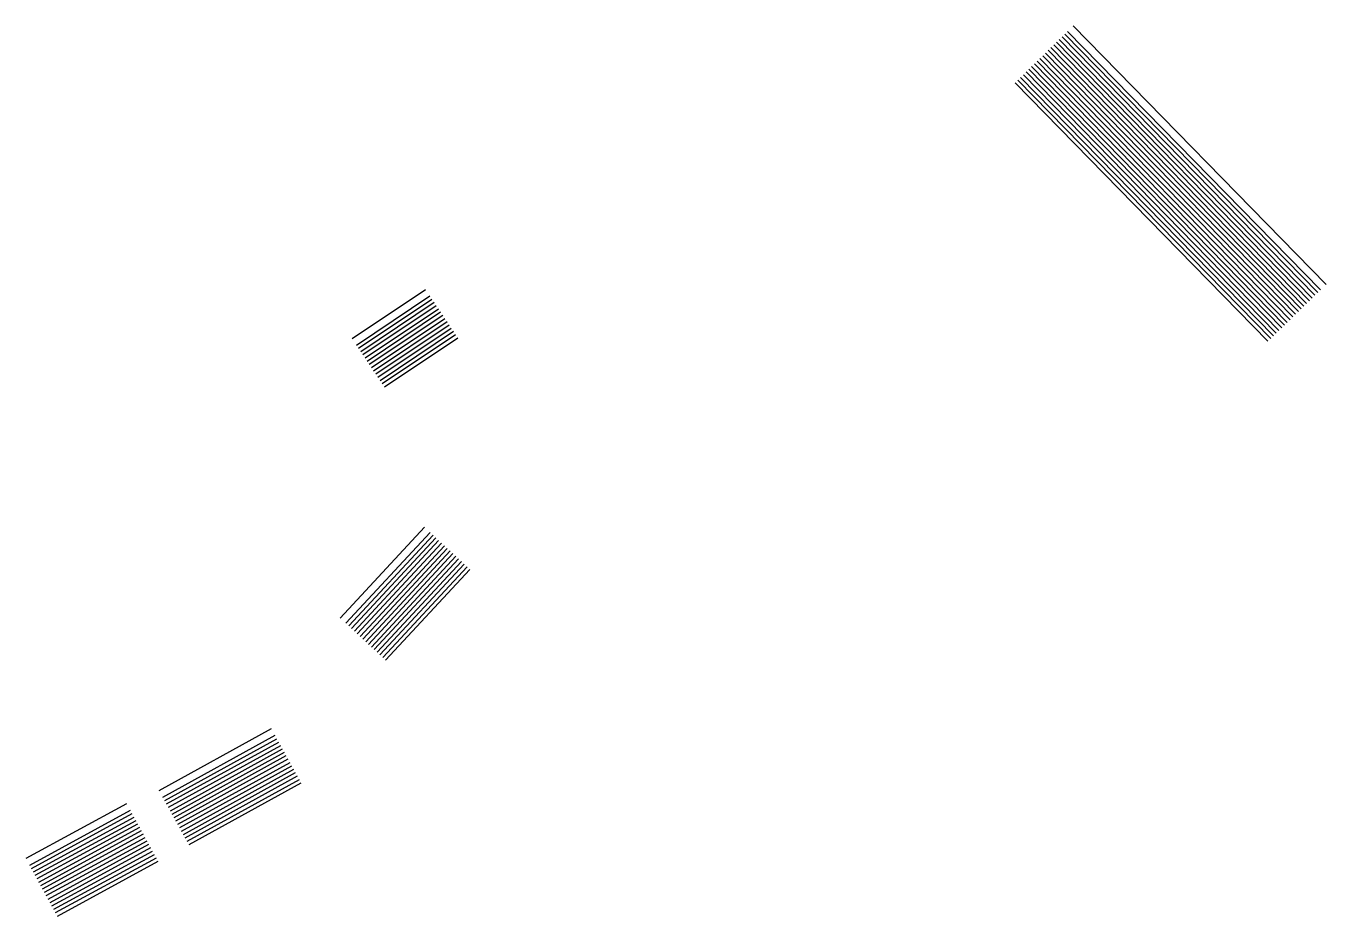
# Model space of a CAD drawing. Header units: inches. Extents: x -10645 to 22964, y -61262 to -38249.
import ezdxf

# ---------------------------------------------------------------- set-up
doc = ezdxf.new("R2010")
doc.units = ezdxf.units.IN
doc.header["$MEASUREMENT"] = 0
doc.layers.add('Layer1', color=7, linetype='Continuous')

msp = doc.modelspace()

# ---------------------------------------------------------------- linework, layer by layer
at = {"layer": 'Layer1'}
for points in [[(16426, -38249), (22964, -44934)], [(16068, -38599), (22606, -45283)], [(16140, -38529), (22678, -45213)], [(16211, -38459), (22749, -45143)], [(16283, -38389), (22821, -45074)], [(15711, -38948), (22249, -45633)], [(15782, -38878), (22320, -45563)], [(15854, -38808), (22392, -45493)], [(15925, -38738), (22463, -45423)], [(15997, -38668), (22535, -45353)], [(15354, -39298), (21891, -45983)], [(15425, -39228), (21963, -45913)], [(15497, -39158), (22034, -45843)], [(15568, -39088), (22106, -45773)], [(15639, -39018), (22177, -45703)], [(14996, -39647), (21534, -46332)], [(15068, -39577), (21605, -46262)], [(15139, -39508), (21677, -46192)], [(15211, -39438), (21748, -46122)], [(15282, -39368), (21820, -46052)], [(14925, -39717), (21462, -46402)], [(-2215, -46332), (-318, -45062)], [(-2104, -46498), (-206, -45228)], [(-2048, -46581), (-151, -45311)], [(-1993, -46664), (-95, -45394)], [(-1937, -46747), (-40, -45477)], [(-1881, -46830), (16, -45560)], [(-1826, -46914), (72, -45643)], [(-1770, -46997), (127, -45727)], [(-1715, -47080), (183, -45810)], [(-1659, -47163), (239, -45893)], [(-1603, -47246), (294, -45976)], [(-1548, -47329), (350, -46059)], [(-1492, -47412), (405, -46142)], [(-1436, -47495), (461, -46225)], [(-1381, -47578), (517, -46308)], [(-2521, -53558), (-343, -51211)], [(-2375, -53694), (-197, -51347)], [(-2302, -53762), (-123, -51415)], [(-2228, -53830), (-50, -51483)], [(-2155, -53898), (23, -51551)], [(-2082, -53966), (97, -51619)], [(-2008, -54034), (170, -51687)], [(-1935, -54102), (243, -51755)], [(-1862, -54170), (317, -51823)], [(-1788, -54239), (390, -51891)], [(-1715, -54307), (463, -51959)], [(-1642, -54375), (536, -52027)], [(-1569, -54443), (610, -52095)], [(-1495, -54511), (683, -52163)], [(-1422, -54579), (756, -52231)], [(-1349, -54647), (830, -52299)], [(-7203, -58014), (-4302, -56414)], [(-7106, -58189), (-4205, -56589)], [(-7058, -58276), (-4157, -56677)], [(-7010, -58364), (-4109, -56764)], [(-6962, -58451), (-4060, -56852)], [(-6913, -58539), (-4012, -56939)], [(-6865, -58627), (-3964, -57027)], [(-6817, -58714), (-3915, -57115)], [(-6769, -58802), (-3867, -57202)], [(-6720, -58889), (-3819, -57290)], [(-6672, -58977), (-3771, -57377)], [(-6624, -59064), (-3722, -57465)], [(-6575, -59152), (-3674, -57552)], [(-6527, -59240), (-3626, -57640)], [(-6479, -59327), (-3578, -57728)], [(-6431, -59415), (-3529, -57815)], [(-10645, -59768), (-8040, -58351)], [(-10550, -59944), (-7945, -58527)], [(-10502, -60032), (-7897, -58614)], [(-10454, -60120), (-7849, -58702)], [(-10406, -60208), (-7801, -58790)], [(-10358, -60296), (-7753, -58878)], [(-10311, -60383), (-7706, -58966)], [(-10263, -60471), (-7658, -59054)], [(-10215, -60559), (-7610, -59141)], [(-10167, -60647), (-7562, -59229)], [(-10120, -60735), (-7514, -59317)], [(-10072, -60823), (-7467, -59405)], [(-10024, -60910), (-7419, -59493)], [(-9976, -60998), (-7371, -59581)], [(-9928, -61086), (-7323, -59669)], [(-9881, -61174), (-7275, -59756)], [(-9833, -61262), (-7228, -59844)]]:
    msp.add_lwpolyline(points, dxfattribs=at)

doc.saveas('drawing.dxf')
